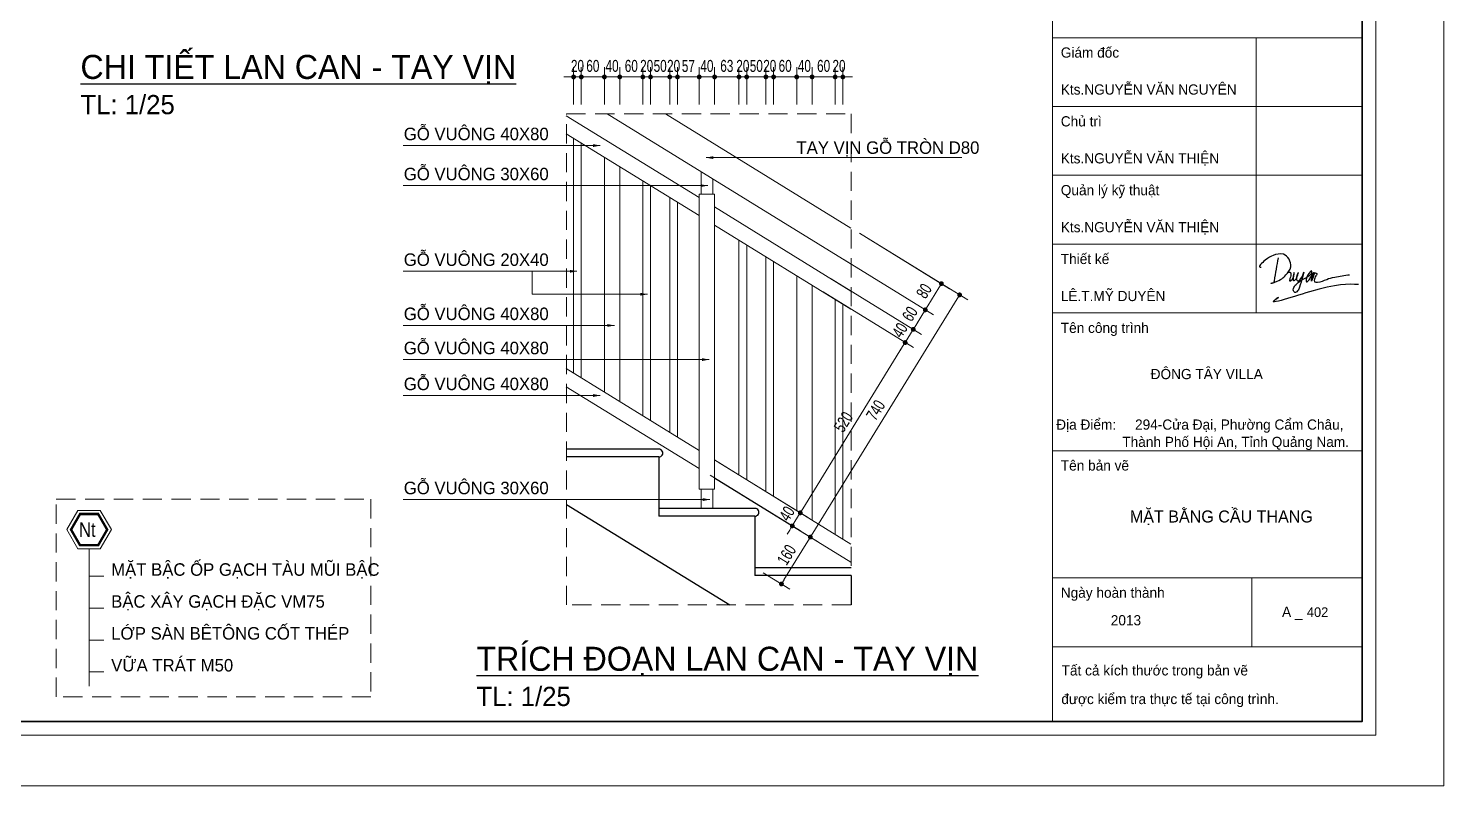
# Model space of a CAD drawing. Header units: inches. Extents: x 88947 to 296847, y 35049 to 161062.
# Drawn here: x 230088 to 237447, y 87555 to 91493 of the extents above; entities that cross this region are included whole.
import ezdxf
from ezdxf.xclip import XClip

# ---------------------------------------------------------------- set-up
doc = ezdxf.new("R2010")
doc.units = ezdxf.units.IN
doc.header["$MEASUREMENT"] = 0
doc.header["$XCLIPFRAME"] = 0
doc.header["$PDMODE"] = 1
doc.linetypes.add('DASHED', pattern=[0.75, 0.5, -0.25])
for name, color, linetype, lineweight in [('0.15', 175, 'Continuous', 20), ('A-Dims', 145, 'Continuous', 25), ('A-Text', 30, 'Continuous', 9), ('A-Wall', 2, 'Continuous', 35), ('DIM', 7, 'Continuous', 25), ('HACTH', 8, 'Continuous', 5), ('KHUNG 2', 144, 'Continuous', 18), ('KY HIEU', 4, 'Continuous', 25), ('NETMANH', 192, 'Continuous', 18), ('netthay', 254, 'Continuous', 25), ('THAY', 3, 'Continuous', 18)]:
    doc.layers.add(name, color=color, linetype=linetype, lineweight=lineweight)
doc.layers.add('text', color=2, linetype='Continuous')
doc.styles.add('DDCo-B-Helve-condense', font='VHELVCB.TTF')
doc.styles.add('FRANKO', font='VFRANKO.TTF')
doc.styles.add('VNI-HELVE-CONDENSE', font='VNARIAL.TTF', dxfattribs={"width": 0.7})
doc.dimstyles.new('Copy of TL 50-25', dxfattribs={"dimscale": 50, "dimtxt": 1.25, "dimasz": 0.5, "dimexe": 1, "dimexo": 1, "dimgap": 0.5, "dimtad": 1, "dimdec": 0, "dimlfac": 0.5, "dimzin": 3, "dimdsep": 46, "dimtxsty": 'VNI-HELVE-CONDENSE', "dimblk": 'DOT', "dimcen": 2, "dimclrt": 7, "dimazin": 2, "dimtfac": 0.75, "dimtdec": 0, "dimtix": 1, "dimtmove": 2, "dimatfit": 2, "dimfxl": 1.5, "dimtolj": 1, "dimtzin": 0, "dimarcsym": 0})
doc.dimstyles.new('TAS-50', dxfattribs={"dimscale": 25, "dimtxt": 2.5, "dimasz": 0.7, "dimexe": 1.5, "dimexo": 1.5, "dimgap": 0.8, "dimtad": 1, "dimdec": 0, "dimzin": 3, "dimdsep": 46, "dimtxsty": 'VNI-HELVE-CONDENSE', "dimblk": 'TICK', "dimcen": 2.5, "dimclrt": 71, "dimazin": 2, "dimtfac": 0.75, "dimtdec": 0, "dimtix": 1, "dimtmove": 2, "dimatfit": 2, "dimldrblk": 'TICK123', "dimfxl": 1.5, "dimtolj": 1, "dimtzin": 0, "dimarcsym": 0})

# ---------------------------------------------------------------- blocks, each defined once
blk = doc.blocks.new('A$C22DF5D2D')
for points in [[(-10, 1159), (-123, 479), (-148, 421), (-212, 409), (-104, 451), (219, 660), (363, 901), (147, 1267), (-150, 1235), (-388, 1094), (-537, 889), (-506, 892)], [(255, 700), (290, 728), (339, 743), (363, 705), (341, 552), (331, 483), (357, 485), (464, 729), (431, 561), (448, 495), (513, 535), (530, 566), (588, 726), (535, 529), (559, 486), (639, 526), (747, 742), (622, 304), (565, 189), (507, 143), (444, 188), (443, 257), (521, 382), (803, 578), (926, 655), (981, 729), (981, 766), (870, 665), (831, 456), (904, 515), (1051, 736), (976, 480), (1094, 717), (1127, 703), (1105, 634), (1056, 499), (1066, 460), (1148, 442), (1421, 530), (1656, 597), (2094, 666)], [(2356, 378), (916, 165), (-61, -39), (0, 0), (-61, -39)]]:
    blk.add_spline(points, degree=3)
blk = doc.blocks.new('khung ten')
at = {"layer": '0.15', "ltscale": 0.7}
blk.add_line((301249, -213090), (305804, -213090), dxfattribs=at)
at = {"layer": 'A-Wall', "ltscale": 0.7}
blk.add_lwpolyline([(267204, -219099), (305804, -219099), (305804, -190799), (267204, -190799)], close=True, dxfattribs=at)
at = {"layer": 'KHUNG 2', "ltscale": 0.7}
for p, q in [((301249, -219099), (301249, -190799)), ((301249, -209041), (305804, -209041)), ((304246, -213090), (304246, -209041)), ((301249, -210053), (305804, -210053)), ((301249, -211065), (305804, -211065)), ((301249, -212078), (305804, -212078)), ((301249, -213090), (305804, -213090)), ((301249, -215115), (305804, -215115)), ((301249, -216986), (305804, -216986)), ((304185, -217998), (304185, -216986)), ((301249, -217998), (305804, -217998))]:
    blk.add_line(p, q, dxfattribs=at)
blk.add_lwpolyline([(267004, -219299), (306004, -219299), (306004, -190599), (267004, -190599)], close=True, dxfattribs=at)
at = {"layer": 'NETMANH', "ltscale": 0.7}
blk.add_lwpolyline([(265004, -220042), (307004, -220042), (307004, -190342), (265004, -190342)], close=True, dxfattribs=at)
at = {"layer": 'text', "linetype": 'Continuous', "xscale": 0.5, "yscale": 0.5, "zscale": 0.5}
blk.add_blockref('A$C22DF5D2D', (304573, -212860), dxfattribs=at)
at = {"layer": 'text', "linetype": 'Continuous', "style": 'FRANKO'}
for s, p in [('Giaùm ñoác', (301373, -209334)), ('Kts.NGUYEÃN VAÊN NGUYEÂN', (301373, -209878)), ('Chuû trì', (301373, -210346)), ('Kts.NGUYEÃN VAÊN THIEÄN', (301373, -210890)), ('Quaûn lyù kyõ thuaät', (301373, -211358)), ('Kts.NGUYEÃN VAÊN THIEÄN', (301373, -211903)), ('Thieát keá', (301373, -212370)), ('LEÂ.T.MYÕ DUYEÂN', (301373, -212915)), ('Teân coâng trình', (301373, -213383)), ('ÑOÂNG TAÂY VILLA', (302695, -214063)), ('Ñòa Ñieåm:     294-Cöûa Ñaïi, Phöôøng Caåm Chaâu, ', (301306, -214806)), ('Thaønh Phoá Hoäi An, Tænh Quaûng Nam.', (302278, -215061)), ('Teân baûn veõ ', (301373, -215407)), ('Ngaøy hoaøn thaønh', (301373, -217278)), ('A _ ', (304627, -217560)), ('2013', (302108, -217684)), ('Taát caû kích thöôùc trong baûn veõ ', (301385, -218421)), ('ñöôïc kieåm tra thöïc teá taïi coâng trình.', (301381, -218842))]:
    blk.add_text(s, height=150, dxfattribs=at).set_placement(p)
blk = doc.blocks.new('A$C779A4126')
at = {"layer": 'netthay'}
for p, q in [((0, 154), (-250, 154)), ((0, 134), (-250, 134)), ((0, 134), (0, -20))]:
    blk.add_line(p, q, dxfattribs=at)
blk.add_arc((0.3, 144), 10, 268.513, 91.487, dxfattribs=at)
blk = doc.blocks.new('A$C20893CA2')
at = {"layer": 'THAY'}
for points in [[(400, 857.1), (400, 246.4)], [(330, 814), (330, 203.3)], [(380, 844.8), (380, 234.1)], [(310, 801.7), (310, 191)], [(210, 740.1), (210, 129.4)], [(250, 764.7), (250, 154)], [(150, 703.1), (150, 92.4)], [(130, 690.8), (130, 80.1)], [(60, 647.7), (60, 37)], [(80, 660), (80, 49.3)]]:
    blk.add_lwpolyline(points, dxfattribs=at)
blk = doc.blocks.new('_Dot')
at = {"layer": 'netthay', "color": 0, "lineweight": -2}
blk.add_line((-0.5, 0), (-1, 0), dxfattribs=at)
at = {"layer": 'netthay', "color": 0, "const_width": 0.5}
blk.add_lwpolyline([(-0.25, 0, 1), (0.25, 0, 1)], format="xyb", close=True, dxfattribs=at)
blk = doc.blocks.new('*D4083')
at = {"layer": 'Defpoints', "color": 0}
for p in [(2339.8, 2560.6), (2255.9, 2424.4), (2725.3, 2135.2)]:
    blk.add_point(p, dxfattribs=at)
at = {"layer": 'DIM', "color": 0, "lineweight": -2}
for p, q in [((2382.4, 2534.4), (2851.8, 2245.2)), ((2298.4, 2398.2), (2767.9, 2109)), ((2796.1, 2250.1), (2738.4, 2156.5))]:
    blk.add_line(p, q, dxfattribs=at)
at = {"layer": 'DIM', "color": 0, "lineweight": -2, "xscale": 25, "yscale": 25, "zscale": 25}
for p, rotation in [((2809.2, 2271.4), 58.36693069351189), ((2725.3, 2135.2), 238.3669306935118)]:
    blk.add_blockref('_Dot', p, dxfattribs=dict(at, rotation=rotation))
at = {"layer": 'DIM', "color": 7, "insert": (2718.8, 2233.2), "char_height": 62.5, "attachment_point": 5, "rotation": 58.36693, "style": 'VNI-HELVE-CONDENSE'}
blk.add_mtext('\\A1;80', dxfattribs=at)
blk = doc.blocks.new('*D4084')
at = {"layer": 'Defpoints', "color": 0}
for p in [(2255.9, 2424.4), (2193.2, 2322.6), (2662.6, 2033.4)]:
    blk.add_point(p, dxfattribs=at)
at = {"layer": 'DIM', "color": 0, "lineweight": -2}
for p, q in [((2298.4, 2398.2), (2767.9, 2109)), ((2235.8, 2296.4), (2705.2, 2007.2)), ((2712.2, 2113.9), (2675.7, 2054.7))]:
    blk.add_line(p, q, dxfattribs=at)
at = {"layer": 'DIM', "color": 0, "lineweight": -2, "xscale": 25, "yscale": 25, "zscale": 25}
for p, rotation in [((2725.3, 2135.2), 58.3669306933864), ((2662.6, 2033.4), 238.3669306933864)]:
    blk.add_blockref('_Dot', p, dxfattribs=dict(at, rotation=rotation))
at = {"layer": 'DIM', "color": 7, "insert": (2645.5, 2114.2), "char_height": 62.5, "attachment_point": 5, "rotation": 58.36693, "style": 'VNI-HELVE-CONDENSE'}
blk.add_mtext('\\A1;60', dxfattribs=at)
blk = doc.blocks.new('*D4085')
at = {"layer": 'Defpoints', "color": 0}
for p in [(2193.2, 2322.6), (2151.2, 2254.5), (2620.7, 1965.3)]:
    blk.add_point(p, dxfattribs=at)
at = {"layer": 'DIM', "color": 0, "lineweight": -2}
for p, q in [((2235.8, 2296.4), (2705.2, 2007.2)), ((2193.8, 2228.3), (2663.2, 1939.1)), ((2675.7, 2054.7), (2688.8, 2076)), ((2662.6, 2033.4), (2620.7, 1965.3)), ((2607.6, 1944), (2594.4, 1922.8))]:
    blk.add_line(p, q, dxfattribs=at)
at = {"layer": 'DIM', "color": 0, "lineweight": -2, "xscale": 25, "yscale": 25, "zscale": 25}
for p, rotation in [((2662.6, 2033.4), 238.3669306933864), ((2620.7, 1965.3), 58.36693069338644)]:
    blk.add_blockref('_Dot', p, dxfattribs=dict(at, rotation=rotation))
at = {"layer": 'DIM', "color": 7, "insert": (2593.2, 2029.2), "char_height": 62.5, "attachment_point": 5, "rotation": 58.36693, "style": 'VNI-HELVE-CONDENSE'}
blk.add_mtext('\\A1;40', dxfattribs=at)
blk = doc.blocks.new('*D4086')
at = {"layer": 'Defpoints', "color": 0}
for p in [(2151.2, 2254.5), (1605.8, 1369), (2075.2, 1079.9)]:
    blk.add_point(p, dxfattribs=at)
at = {"layer": 'DIM', "color": 0, "lineweight": -2}
for p, q in [((2193.8, 2228.3), (2663.2, 1939.1)), ((2607.6, 1944), (2088.3, 1101.1)), ((1648.3, 1342.8), (2117.8, 1053.6))]:
    blk.add_line(p, q, dxfattribs=at)
at = {"layer": 'DIM', "color": 0, "lineweight": -2, "xscale": 25, "yscale": 25, "zscale": 25}
for p, rotation in [((2620.7, 1965.3), 58.3669306933864), ((2075.2, 1079.9), 238.3669306933864)]:
    blk.add_blockref('_Dot', p, dxfattribs=dict(at, rotation=rotation))
at = {"layer": 'DIM', "color": 7, "insert": (2299.5, 1552.4), "char_height": 62.5, "attachment_point": 5, "rotation": 58.36693, "style": 'VNI-HELVE-CONDENSE'}
blk.add_mtext('\\A1;520', dxfattribs=at)
blk = doc.blocks.new('*D4087')
at = {"layer": 'Defpoints', "color": 0}
for p in [(1605.8, 1369), (1563.8, 1300.9), (2033.5, 1011.6)]:
    blk.add_point(p, dxfattribs=at)
at = {"layer": 'DIM', "color": 0, "lineweight": -2}
for p, q in [((1648.3, 1342.8), (2118, 1053.5)), ((1606.4, 1274.7), (2076.1, 985.4)), ((2088.6, 1101), (2101.7, 1122.3)), ((2075.4, 1079.7), (2033.5, 1011.6)), ((2020.4, 990.3), (2007.3, 969))]:
    blk.add_line(p, q, dxfattribs=at)
at = {"layer": 'DIM', "color": 0, "lineweight": -2, "xscale": 25, "yscale": 25, "zscale": 25}
for p, rotation in [((2075.4, 1079.7), 238.3669306933864), ((2033.5, 1011.6), 58.36693069338644)]:
    blk.add_blockref('_Dot', p, dxfattribs=dict(at, rotation=rotation))
at = {"layer": 'DIM', "color": 7, "insert": (2006, 1075.5), "char_height": 62.5, "attachment_point": 5, "rotation": 58.36693, "style": 'VNI-HELVE-CONDENSE'}
blk.add_mtext('\\A1;40', dxfattribs=at)
blk = doc.blocks.new('*D4088')
at = {"layer": 'Defpoints', "color": 0}
for p in [(2339.8, 2560.6), (2903.7, 2213.2), (1563.8, 1300.9)]:
    blk.add_point(p, dxfattribs=at)
at = {"layer": 'DIM', "color": 0, "lineweight": -2}
for p, q in [((2382.4, 2534.4), (2946.3, 2187)), ((2140.9, 974.8), (2890.6, 2191.9)), ((1606.4, 1274.7), (2170.3, 927.3))]:
    blk.add_line(p, q, dxfattribs=at)
at = {"layer": 'DIM', "color": 0, "lineweight": -2, "xscale": 25, "yscale": 25, "zscale": 25}
for p, rotation in [((2903.7, 2213.2), 58.36693069338644), ((2127.7, 953.5), 238.3669306933864)]:
    blk.add_blockref('_Dot', p, dxfattribs=dict(at, rotation=rotation))
at = {"layer": 'DIM', "color": 7, "insert": (2467.3, 1613.2), "char_height": 62.5, "attachment_point": 5, "rotation": 58.36693, "style": 'VNI-HELVE-CONDENSE'}
blk.add_mtext('\\A1;740', dxfattribs=at)
blk = doc.blocks.new('*D4089')
at = {"layer": 'Defpoints', "color": 0}
for p in [(2001.3, 1031.4), (1839.8, 794.5), (1977.5, 709.7)]:
    blk.add_point(p, dxfattribs=at)
at = {"layer": 'DIM', "color": 0, "lineweight": -2}
for p, q in [((2043.9, 1005.2), (2170.3, 927.3)), ((2114.6, 932.2), (1990.6, 730.9)), ((1882.4, 768.3), (2020.1, 683.4))]:
    blk.add_line(p, q, dxfattribs=at)
at = {"layer": 'DIM', "color": 0, "lineweight": -2, "xscale": 25, "yscale": 25, "zscale": 25}
for p, rotation in [((2127.7, 953.5), 58.3669306933864), ((1977.5, 709.7), 238.3669306933864)]:
    blk.add_blockref('_Dot', p, dxfattribs=dict(at, rotation=rotation))
at = {"layer": 'DIM', "color": 7, "insert": (2004.2, 861.4), "char_height": 62.5, "attachment_point": 5, "rotation": 58.36693, "style": 'VNI-HELVE-CONDENSE'}
blk.add_mtext('\\A1;160', dxfattribs=at)
blk = doc.blocks.new('*D4090')
at = {"layer": 'Defpoints', "color": 0}
for p in [(936.6, 3346.4), (896.6, 3153.7), (936.6, 3153.7)]:
    blk.add_point(p, dxfattribs=at)
at = {"layer": 'DIM', "color": 0, "lineweight": -2}
for p, q in [((896.6, 3203.7), (896.6, 3396.4)), ((936.6, 3203.7), (936.6, 3396.4)), ((871.6, 3346.4), (846.6, 3346.4)), ((896.6, 3346.4), (936.6, 3346.4)), ((961.6, 3346.4), (986.6, 3346.4))]:
    blk.add_line(p, q, dxfattribs=at)
at = {"layer": 'DIM', "color": 0, "lineweight": -2, "xscale": 25, "yscale": 25, "zscale": 25}
blk.add_blockref('_Dot', (896.6, 3346.4), dxfattribs=at)
at = {"layer": 'DIM', "color": 0, "lineweight": -2, "xscale": 25, "yscale": 25, "zscale": 25, "rotation": 180}
blk.add_blockref('_Dot', (936.6, 3346.4), dxfattribs=at)
at = {"layer": 'DIM', "color": 7, "insert": (916.6, 3403.3), "char_height": 62.5, "attachment_point": 5, "style": 'VNI-HELVE-CONDENSE'}
blk.add_mtext('\\A1;20', dxfattribs=at)
blk = doc.blocks.new('*D4091')
at = {"layer": 'Defpoints', "color": 0}
for p in [(1056.6, 3346.4), (936.6, 3153.7), (1056.6, 3153.7)]:
    blk.add_point(p, dxfattribs=at)
at = {"layer": 'DIM', "color": 0, "lineweight": -2}
for p, q in [((936.6, 3203.7), (936.6, 3396.4)), ((1056.6, 3203.7), (1056.6, 3396.4)), ((961.6, 3346.4), (1031.6, 3346.4))]:
    blk.add_line(p, q, dxfattribs=at)
at = {"layer": 'DIM', "color": 0, "lineweight": -2, "xscale": 25, "yscale": 25, "zscale": 25, "rotation": 180}
blk.add_blockref('_Dot', (936.6, 3346.4), dxfattribs=at)
at = {"layer": 'DIM', "color": 0, "lineweight": -2, "xscale": 25, "yscale": 25, "zscale": 25}
blk.add_blockref('_Dot', (1056.6, 3346.4), dxfattribs=at)
at = {"layer": 'DIM', "color": 7, "insert": (996.6, 3403.3), "char_height": 62.5, "attachment_point": 5, "style": 'VNI-HELVE-CONDENSE'}
blk.add_mtext('\\A1;60', dxfattribs=at)
blk = doc.blocks.new('*D4092')
at = {"layer": 'Defpoints', "color": 0}
for p in [(1136.6, 3346.4), (1056.6, 3153.7), (1136.6, 3153.7)]:
    blk.add_point(p, dxfattribs=at)
at = {"layer": 'DIM', "color": 0, "lineweight": -2}
for p, q in [((1056.6, 3203.7), (1056.6, 3396.4)), ((1136.6, 3203.7), (1136.6, 3396.4)), ((1031.6, 3346.4), (1006.6, 3346.4)), ((1056.6, 3346.4), (1136.6, 3346.4)), ((1161.6, 3346.4), (1186.6, 3346.4))]:
    blk.add_line(p, q, dxfattribs=at)
at = {"layer": 'DIM', "color": 0, "lineweight": -2, "xscale": 25, "yscale": 25, "zscale": 25}
blk.add_blockref('_Dot', (1056.6, 3346.4), dxfattribs=at)
at = {"layer": 'DIM', "color": 0, "lineweight": -2, "xscale": 25, "yscale": 25, "zscale": 25, "rotation": 180}
blk.add_blockref('_Dot', (1136.6, 3346.4), dxfattribs=at)
at = {"layer": 'DIM', "color": 7, "insert": (1096.6, 3403.3), "char_height": 62.5, "attachment_point": 5, "style": 'VNI-HELVE-CONDENSE'}
blk.add_mtext('\\A1;40', dxfattribs=at)
blk = doc.blocks.new('*D4093')
at = {"layer": 'Defpoints', "color": 0}
for p in [(1256.6, 3346.4), (1136.6, 3153.7), (1256.6, 3153.7)]:
    blk.add_point(p, dxfattribs=at)
at = {"layer": 'DIM', "color": 0, "lineweight": -2}
for p, q in [((1136.6, 3203.7), (1136.6, 3396.4)), ((1256.6, 3203.7), (1256.6, 3396.4)), ((1161.6, 3346.4), (1231.6, 3346.4))]:
    blk.add_line(p, q, dxfattribs=at)
at = {"layer": 'DIM', "color": 0, "lineweight": -2, "xscale": 25, "yscale": 25, "zscale": 25, "rotation": 180}
blk.add_blockref('_Dot', (1136.6, 3346.4), dxfattribs=at)
at = {"layer": 'DIM', "color": 0, "lineweight": -2, "xscale": 25, "yscale": 25, "zscale": 25}
blk.add_blockref('_Dot', (1256.6, 3346.4), dxfattribs=at)
at = {"layer": 'DIM', "color": 7, "insert": (1196.6, 3403.3), "char_height": 62.5, "attachment_point": 5, "style": 'VNI-HELVE-CONDENSE'}
blk.add_mtext('\\A1;60', dxfattribs=at)
blk = doc.blocks.new('*D4094')
at = {"layer": 'Defpoints', "color": 0}
for p in [(1296.6, 3346.4), (1256.6, 3153.7), (1296.6, 3153.7)]:
    blk.add_point(p, dxfattribs=at)
at = {"layer": 'DIM', "color": 0, "lineweight": -2}
for p, q in [((1256.6, 3203.7), (1256.6, 3396.4)), ((1296.6, 3203.7), (1296.6, 3396.4)), ((1231.6, 3346.4), (1206.6, 3346.4)), ((1256.6, 3346.4), (1296.6, 3346.4)), ((1321.6, 3346.4), (1346.6, 3346.4))]:
    blk.add_line(p, q, dxfattribs=at)
at = {"layer": 'DIM', "color": 0, "lineweight": -2, "xscale": 25, "yscale": 25, "zscale": 25}
blk.add_blockref('_Dot', (1256.6, 3346.4), dxfattribs=at)
at = {"layer": 'DIM', "color": 0, "lineweight": -2, "xscale": 25, "yscale": 25, "zscale": 25, "rotation": 180}
blk.add_blockref('_Dot', (1296.6, 3346.4), dxfattribs=at)
at = {"layer": 'DIM', "color": 7, "insert": (1276.6, 3403.3), "char_height": 62.5, "attachment_point": 5, "style": 'VNI-HELVE-CONDENSE'}
blk.add_mtext('\\A1;20', dxfattribs=at)
blk = doc.blocks.new('*D4095')
at = {"layer": 'Defpoints', "color": 0}
for p in [(1396.6, 3346.4), (1296.6, 3153.7), (1396.6, 3153.7)]:
    blk.add_point(p, dxfattribs=at)
at = {"layer": 'DIM', "color": 0, "lineweight": -2}
for p, q in [((1296.6, 3203.7), (1296.6, 3396.4)), ((1396.6, 3203.7), (1396.6, 3396.4)), ((1271.6, 3346.4), (1246.6, 3346.4)), ((1296.6, 3346.4), (1396.6, 3346.4)), ((1421.6, 3346.4), (1446.6, 3346.4))]:
    blk.add_line(p, q, dxfattribs=at)
at = {"layer": 'DIM', "color": 0, "lineweight": -2, "xscale": 25, "yscale": 25, "zscale": 25}
blk.add_blockref('_Dot', (1296.6, 3346.4), dxfattribs=at)
at = {"layer": 'DIM', "color": 0, "lineweight": -2, "xscale": 25, "yscale": 25, "zscale": 25, "rotation": 180}
blk.add_blockref('_Dot', (1396.6, 3346.4), dxfattribs=at)
at = {"layer": 'DIM', "color": 7, "insert": (1346.6, 3403.3), "char_height": 62.5, "attachment_point": 5, "style": 'VNI-HELVE-CONDENSE'}
blk.add_mtext('\\A1;50', dxfattribs=at)
blk = doc.blocks.new('*D4096')
at = {"layer": 'Defpoints', "color": 0}
for p in [(1436.6, 3346.4), (1396.6, 3153.7), (1436.6, 3153.7)]:
    blk.add_point(p, dxfattribs=at)
at = {"layer": 'DIM', "color": 0, "lineweight": -2}
for p, q in [((1396.6, 3203.7), (1396.6, 3396.4)), ((1436.6, 3203.7), (1436.6, 3396.4)), ((1371.6, 3346.4), (1346.6, 3346.4)), ((1396.6, 3346.4), (1436.6, 3346.4)), ((1461.6, 3346.4), (1486.6, 3346.4))]:
    blk.add_line(p, q, dxfattribs=at)
at = {"layer": 'DIM', "color": 0, "lineweight": -2, "xscale": 25, "yscale": 25, "zscale": 25}
blk.add_blockref('_Dot', (1396.6, 3346.4), dxfattribs=at)
at = {"layer": 'DIM', "color": 0, "lineweight": -2, "xscale": 25, "yscale": 25, "zscale": 25, "rotation": 180}
blk.add_blockref('_Dot', (1436.6, 3346.4), dxfattribs=at)
at = {"layer": 'DIM', "color": 7, "insert": (1416.6, 3403.3), "char_height": 62.5, "attachment_point": 5, "style": 'VNI-HELVE-CONDENSE'}
blk.add_mtext('\\A1;20', dxfattribs=at)
blk = doc.blocks.new('*D4097')
at = {"layer": 'Defpoints', "color": 0}
for p in [(1549.8, 3346.4), (1436.6, 3153.7), (1549.8, 3153.7)]:
    blk.add_point(p, dxfattribs=at)
at = {"layer": 'DIM', "color": 0, "lineweight": -2}
for p, q in [((1436.6, 3203.7), (1436.6, 3396.4)), ((1549.8, 3203.7), (1549.8, 3396.4)), ((1461.6, 3346.4), (1524.8, 3346.4))]:
    blk.add_line(p, q, dxfattribs=at)
at = {"layer": 'DIM', "color": 0, "lineweight": -2, "xscale": 25, "yscale": 25, "zscale": 25, "rotation": 180}
blk.add_blockref('_Dot', (1436.6, 3346.4), dxfattribs=at)
at = {"layer": 'DIM', "color": 0, "lineweight": -2, "xscale": 25, "yscale": 25, "zscale": 25}
blk.add_blockref('_Dot', (1549.8, 3346.4), dxfattribs=at)
at = {"layer": 'DIM', "color": 7, "insert": (1493.2, 3403.2), "char_height": 62.5, "attachment_point": 5, "style": 'VNI-HELVE-CONDENSE'}
blk.add_mtext('\\A1;57', dxfattribs=at)
blk = doc.blocks.new('*D4098')
at = {"layer": 'Defpoints', "color": 0}
for p in [(1629.8, 3346.4), (1549.8, 3153.7), (1629.8, 3153.7)]:
    blk.add_point(p, dxfattribs=at)
at = {"layer": 'DIM', "color": 0, "lineweight": -2}
for p, q in [((1549.8, 3203.7), (1549.8, 3396.4)), ((1629.8, 3203.7), (1629.8, 3396.4)), ((1524.8, 3346.4), (1499.8, 3346.4)), ((1549.8, 3346.4), (1629.8, 3346.4)), ((1654.8, 3346.4), (1679.8, 3346.4))]:
    blk.add_line(p, q, dxfattribs=at)
at = {"layer": 'DIM', "color": 0, "lineweight": -2, "xscale": 25, "yscale": 25, "zscale": 25}
blk.add_blockref('_Dot', (1549.8, 3346.4), dxfattribs=at)
at = {"layer": 'DIM', "color": 0, "lineweight": -2, "xscale": 25, "yscale": 25, "zscale": 25, "rotation": 180}
blk.add_blockref('_Dot', (1629.8, 3346.4), dxfattribs=at)
at = {"layer": 'DIM', "color": 7, "insert": (1589.8, 3403.3), "char_height": 62.5, "attachment_point": 5, "style": 'VNI-HELVE-CONDENSE'}
blk.add_mtext('\\A1;40', dxfattribs=at)
blk = doc.blocks.new('*D4099')
at = {"layer": 'Defpoints', "color": 0}
for p in [(1756.6, 3346.4), (1629.8, 3153.7), (1756.6, 3153.7)]:
    blk.add_point(p, dxfattribs=at)
at = {"layer": 'DIM', "color": 0, "lineweight": -2}
for p, q in [((1629.8, 3203.7), (1629.8, 3396.4)), ((1756.6, 3203.7), (1756.6, 3396.4)), ((1654.8, 3346.4), (1731.6, 3346.4))]:
    blk.add_line(p, q, dxfattribs=at)
at = {"layer": 'DIM', "color": 0, "lineweight": -2, "xscale": 25, "yscale": 25, "zscale": 25, "rotation": 180}
blk.add_blockref('_Dot', (1629.8, 3346.4), dxfattribs=at)
at = {"layer": 'DIM', "color": 0, "lineweight": -2, "xscale": 25, "yscale": 25, "zscale": 25}
blk.add_blockref('_Dot', (1756.6, 3346.4), dxfattribs=at)
at = {"layer": 'DIM', "color": 7, "insert": (1693.2, 3403.3), "char_height": 62.5, "attachment_point": 5, "style": 'VNI-HELVE-CONDENSE'}
blk.add_mtext('\\A1;63', dxfattribs=at)
blk = doc.blocks.new('*D4100')
at = {"layer": 'Defpoints', "color": 0}
for p in [(1796.6, 3346.4), (1756.6, 3153.7), (1796.6, 3153.7)]:
    blk.add_point(p, dxfattribs=at)
at = {"layer": 'DIM', "color": 0, "lineweight": -2}
for p, q in [((1756.6, 3203.7), (1756.6, 3396.4)), ((1796.6, 3203.7), (1796.6, 3396.4)), ((1731.6, 3346.4), (1706.6, 3346.4)), ((1756.6, 3346.4), (1796.6, 3346.4)), ((1821.6, 3346.4), (1846.6, 3346.4))]:
    blk.add_line(p, q, dxfattribs=at)
at = {"layer": 'DIM', "color": 0, "lineweight": -2, "xscale": 25, "yscale": 25, "zscale": 25}
blk.add_blockref('_Dot', (1756.6, 3346.4), dxfattribs=at)
at = {"layer": 'DIM', "color": 0, "lineweight": -2, "xscale": 25, "yscale": 25, "zscale": 25, "rotation": 180}
blk.add_blockref('_Dot', (1796.6, 3346.4), dxfattribs=at)
at = {"layer": 'DIM', "color": 7, "insert": (1776.6, 3403.3), "char_height": 62.5, "attachment_point": 5, "style": 'VNI-HELVE-CONDENSE'}
blk.add_mtext('\\A1;20', dxfattribs=at)
blk = doc.blocks.new('*D4101')
at = {"layer": 'Defpoints', "color": 0}
for p in [(1896.6, 3346.4), (1796.6, 3153.7), (1896.6, 3153.7)]:
    blk.add_point(p, dxfattribs=at)
at = {"layer": 'DIM', "color": 0, "lineweight": -2}
for p, q in [((1796.6, 3203.7), (1796.6, 3396.4)), ((1896.6, 3203.7), (1896.6, 3396.4)), ((1771.6, 3346.4), (1746.6, 3346.4)), ((1796.6, 3346.4), (1896.6, 3346.4)), ((1921.6, 3346.4), (1946.6, 3346.4))]:
    blk.add_line(p, q, dxfattribs=at)
at = {"layer": 'DIM', "color": 0, "lineweight": -2, "xscale": 25, "yscale": 25, "zscale": 25}
blk.add_blockref('_Dot', (1796.6, 3346.4), dxfattribs=at)
at = {"layer": 'DIM', "color": 0, "lineweight": -2, "xscale": 25, "yscale": 25, "zscale": 25, "rotation": 180}
blk.add_blockref('_Dot', (1896.6, 3346.4), dxfattribs=at)
at = {"layer": 'DIM', "color": 7, "insert": (1846.6, 3403.3), "char_height": 62.5, "attachment_point": 5, "style": 'VNI-HELVE-CONDENSE'}
blk.add_mtext('\\A1;50', dxfattribs=at)
blk = doc.blocks.new('*D4102')
at = {"layer": 'Defpoints', "color": 0}
for p in [(1936.6, 3346.4), (1896.6, 3153.7), (1936.6, 3153.7)]:
    blk.add_point(p, dxfattribs=at)
at = {"layer": 'DIM', "color": 0, "lineweight": -2}
for p, q in [((1896.6, 3203.7), (1896.6, 3396.4)), ((1936.6, 3203.7), (1936.6, 3396.4)), ((1871.6, 3346.4), (1846.6, 3346.4)), ((1896.6, 3346.4), (1936.6, 3346.4)), ((1961.6, 3346.4), (1986.6, 3346.4))]:
    blk.add_line(p, q, dxfattribs=at)
at = {"layer": 'DIM', "color": 0, "lineweight": -2, "xscale": 25, "yscale": 25, "zscale": 25}
blk.add_blockref('_Dot', (1896.6, 3346.4), dxfattribs=at)
at = {"layer": 'DIM', "color": 0, "lineweight": -2, "xscale": 25, "yscale": 25, "zscale": 25, "rotation": 180}
blk.add_blockref('_Dot', (1936.6, 3346.4), dxfattribs=at)
at = {"layer": 'DIM', "color": 7, "insert": (1916.6, 3403.3), "char_height": 62.5, "attachment_point": 5, "style": 'VNI-HELVE-CONDENSE'}
blk.add_mtext('\\A1;20', dxfattribs=at)
blk = doc.blocks.new('*D4103')
at = {"layer": 'Defpoints', "color": 0}
for p in [(2056.6, 3346.4), (1936.6, 3153.7), (2056.6, 3153.7)]:
    blk.add_point(p, dxfattribs=at)
at = {"layer": 'DIM', "color": 0, "lineweight": -2}
for p, q in [((1936.6, 3203.7), (1936.6, 3396.4)), ((2056.6, 3203.7), (2056.6, 3396.4)), ((1961.6, 3346.4), (2031.6, 3346.4))]:
    blk.add_line(p, q, dxfattribs=at)
at = {"layer": 'DIM', "color": 0, "lineweight": -2, "xscale": 25, "yscale": 25, "zscale": 25, "rotation": 180}
blk.add_blockref('_Dot', (1936.6, 3346.4), dxfattribs=at)
at = {"layer": 'DIM', "color": 0, "lineweight": -2, "xscale": 25, "yscale": 25, "zscale": 25}
blk.add_blockref('_Dot', (2056.6, 3346.4), dxfattribs=at)
at = {"layer": 'DIM', "color": 7, "insert": (1996.6, 3403.3), "char_height": 62.5, "attachment_point": 5, "style": 'VNI-HELVE-CONDENSE'}
blk.add_mtext('\\A1;60', dxfattribs=at)
blk = doc.blocks.new('*D4104')
at = {"layer": 'Defpoints', "color": 0}
for p in [(2136.6, 3346.4), (2056.6, 3153.7), (2136.6, 3153.7)]:
    blk.add_point(p, dxfattribs=at)
at = {"layer": 'DIM', "color": 0, "lineweight": -2}
for p, q in [((2056.6, 3203.7), (2056.6, 3396.4)), ((2136.6, 3203.7), (2136.6, 3396.4)), ((2031.6, 3346.4), (2006.6, 3346.4)), ((2056.6, 3346.4), (2136.6, 3346.4)), ((2161.6, 3346.4), (2186.6, 3346.4))]:
    blk.add_line(p, q, dxfattribs=at)
at = {"layer": 'DIM', "color": 0, "lineweight": -2, "xscale": 25, "yscale": 25, "zscale": 25}
blk.add_blockref('_Dot', (2056.6, 3346.4), dxfattribs=at)
at = {"layer": 'DIM', "color": 0, "lineweight": -2, "xscale": 25, "yscale": 25, "zscale": 25, "rotation": 180}
blk.add_blockref('_Dot', (2136.6, 3346.4), dxfattribs=at)
at = {"layer": 'DIM', "color": 7, "insert": (2096.6, 3403.3), "char_height": 62.5, "attachment_point": 5, "style": 'VNI-HELVE-CONDENSE'}
blk.add_mtext('\\A1;40', dxfattribs=at)
blk = doc.blocks.new('*D4105')
at = {"layer": 'Defpoints', "color": 0}
for p in [(2256.6, 3346.4), (2136.6, 3153.7), (2256.6, 3153.7)]:
    blk.add_point(p, dxfattribs=at)
at = {"layer": 'DIM', "color": 0, "lineweight": -2}
for p, q in [((2136.6, 3203.7), (2136.6, 3396.4)), ((2256.6, 3203.7), (2256.6, 3396.4)), ((2161.6, 3346.4), (2231.6, 3346.4))]:
    blk.add_line(p, q, dxfattribs=at)
at = {"layer": 'DIM', "color": 0, "lineweight": -2, "xscale": 25, "yscale": 25, "zscale": 25, "rotation": 180}
blk.add_blockref('_Dot', (2136.6, 3346.4), dxfattribs=at)
at = {"layer": 'DIM', "color": 0, "lineweight": -2, "xscale": 25, "yscale": 25, "zscale": 25}
blk.add_blockref('_Dot', (2256.6, 3346.4), dxfattribs=at)
at = {"layer": 'DIM', "color": 7, "insert": (2196.6, 3403.3), "char_height": 62.5, "attachment_point": 5, "style": 'VNI-HELVE-CONDENSE'}
blk.add_mtext('\\A1;60', dxfattribs=at)
blk = doc.blocks.new('*D4106')
at = {"layer": 'Defpoints', "color": 0}
for p in [(2296.6, 3346.4), (2256.6, 3153.7), (2296.6, 3153.7)]:
    blk.add_point(p, dxfattribs=at)
at = {"layer": 'DIM', "color": 0, "lineweight": -2}
for p, q in [((2256.6, 3203.7), (2256.6, 3396.4)), ((2296.6, 3203.7), (2296.6, 3396.4)), ((2231.6, 3346.4), (2206.6, 3346.4)), ((2256.6, 3346.4), (2296.6, 3346.4)), ((2321.6, 3346.4), (2346.6, 3346.4))]:
    blk.add_line(p, q, dxfattribs=at)
at = {"layer": 'DIM', "color": 0, "lineweight": -2, "xscale": 25, "yscale": 25, "zscale": 25}
blk.add_blockref('_Dot', (2256.6, 3346.4), dxfattribs=at)
at = {"layer": 'DIM', "color": 0, "lineweight": -2, "xscale": 25, "yscale": 25, "zscale": 25, "rotation": 180}
blk.add_blockref('_Dot', (2296.6, 3346.4), dxfattribs=at)
at = {"layer": 'DIM', "color": 7, "insert": (2276.6, 3403.3), "char_height": 62.5, "attachment_point": 5, "style": 'VNI-HELVE-CONDENSE'}
blk.add_mtext('\\A1;20', dxfattribs=at)
blk = doc.blocks.new('TICK')
at = {"layer": 'A-Dims', "color": 1}
for p, q in [((-2, 0), (2, 0)), ((0, 1.5), (0, -1.5))]:
    blk.add_line(p, q, dxfattribs=at)
at = {"layer": 'A-Dims', "color": 1, "const_width": 0.788}
blk.add_lwpolyline([(-0.33, -0.35), (0.38, 0.38)], dxfattribs=at)
at = {"layer": 'A-Dims', "color": 1, "const_width": 0.394}
for points in [[(0.24, 0.52, -0.414214), (0.52, 0.52, -1)], [(0.52, 0.52, -0.414214), (0.52, 0.24, -1)], [(-0.47, -0.21, 0.414214), (-0.47, -0.49, 1)], [(-0.47, -0.49, 0.414214), (-0.19, -0.49, 1)]]:
    blk.add_lwpolyline(points, format="xyb", dxfattribs=at)
blk = doc.blocks.new('TICK123')
at = {"layer": 'A-Dims', "color": 1}
blk.add_lwpolyline([(0.05, 0, 0, 0.84, 0), (-2.11, 0, 8.4, 8.4, 0)], format="xyseb", dxfattribs=at)
blk = doc.blocks.new('A$C66586783')
at = {"layer": 'KHUNG 2', "linetype": 'DASHED', "ltscale": 200}
blk.add_lwpolyline([(859.2, 3153.7), (2339.8, 3153.7), (2339.8, 600.5), (859.2, 600.5)], close=True, dxfattribs=at)
at = {"layer": 'netthay'}
blk.add_lwpolyline([(859.2, 1123.6), (1708.4, 600.5)], dxfattribs=at)
at = {"layer": 'THAY'}
for points in [[(858.3, 3144.9), (1548.9, 2719.5)], [(1071.9, 3153.7), (2339.8, 2372.7)], [(1373.7, 3153.7), (2338.9, 2559.2)], [(858.3, 3050.9), (1548.9, 2625.5)], [(1559.8, 2737.4), (1559.8, 2853.2)], [(1619.8, 2737.4), (1619.8, 2816.2)], [(1549.8, 1202.5), (1549.8, 2737.4)], [(1629.8, 2737.4), (1549.8, 2737.4)], [(1629.8, 1202.5), (1629.8, 2737.4)], [(1628.9, 2670.2), (2338.9, 2232.9)], [(1628.9, 2576.3), (2338.9, 2138.9)], [(858.3, 1829.5), (1548.9, 1404.1)], [(858.3, 1735.5), (1548.9, 1310.1)], [(1628.9, 1354.8), (2338.9, 917.4)], [(1628.9, 1260.8), (2338.9, 823.5)], [(1549.8, 1202.5), (1629.8, 1202.5)], [(1559.8, 1102.5), (1559.8, 1202.5)], [(1619.8, 1102.5), (1619.8, 1202.5)]]:
    blk.add_lwpolyline(points, dxfattribs=at)
at = {"layer": 'KY HIEU'}
ref = blk.add_blockref('A$C779A4126', (1339.8, 1102.5), dxfattribs=dict(at, xscale=2, yscale=2, zscale=2))
XClip(ref).set_block_clipping_path([(-240.2905631629, -71.2955907263), (202.3632873448, 213.6086233478)])
at = {"layer": 'KY HIEU', "xscale": 2, "yscale": 2, "zscale": 2}
blk.add_blockref('A$C779A4126', (1839.8, 794.5), dxfattribs=at)
at = {"layer": 'KY HIEU'}
ref = blk.add_blockref('A$C779A4126', (2339.8, 486.5), dxfattribs=dict(at, xscale=2, yscale=2, zscale=2))
XClip(ref).set_block_clipping_path([(-687.7068971977, 57.0000000084), (0, 406.8321738593)])
at = {"layer": 'NETMANH'}
ref = blk.add_blockref('A$C20893CA2', (1556.6, 1399.3), dxfattribs=dict(at, xscale=-2, yscale=2, zscale=2))
XClip(ref).set_block_clipping_path([(-391.1249999997, -318.1605172321), (349.1655631632, 988.6513518823)])
ref = blk.add_blockref('A$C20893CA2', (2556.6, 783.3), dxfattribs=dict(at, xscale=-2, yscale=2, zscale=2))
XClip(ref).set_block_clipping_path([(108.8750000003, -10.1605171985), (849.1655631632, 1298.9312114945)])
at = {"layer": 'text', "style": 'FRANKO'}
for s, p in [('GOÃ VUOÂNG 40X80', (13.5, 3017.4)), ('TAY VÒN GOÃ TROØN D80', (2055.3, 2946.4)), ('GOÃ VUOÂNG 30X60', (13.5, 2809.1)), ('GOÃ VUOÂNG 20X40', (13.5, 2363.7)), ('GOÃ VUOÂNG 40X80', (13.5, 2082)), ('GOÃ VUOÂNG 40X80', (13.5, 1904.5)), ('GOÃ VUOÂNG 40X80', (13.5, 1717.7)), ('GOÃ VUOÂNG 30X60', (13.5, 1176.5))]:
    blk.add_text(s, height=65, dxfattribs=at).set_placement(p)
at = {"layer": 'text', "insert": (391.4, 383.3), "char_height": 125, "width": 5864.249, "attachment_point": 1, "style": 'FRANKO'}
blk.add_mtext('{\\LTRÍCH ÑOAÏN LAN CAN - TAY VÒN\\P\\H0.8x;\\lTL: 1/25}', dxfattribs=at)
at = {"layer": 'DIM'}
for base, p1, p2, picture, middle in [((936.6, 3346.4), (896.6, 3153.7), (936.6, 3153.7), '*D4090', (916.6, 3403.3)), ((1056.6, 3346.4), (936.6, 3153.7), (1056.6, 3153.7), '*D4091', (996.6, 3403.3)), ((1136.6, 3346.4), (1056.6, 3153.7), (1136.6, 3153.7), '*D4092', (1096.6, 3403.3)), ((1256.6, 3346.4), (1136.6, 3153.7), (1256.6, 3153.7), '*D4093', (1196.6, 3403.3)), ((1296.6, 3346.4), (1256.6, 3153.7), (1296.6, 3153.7), '*D4094', (1276.6, 3403.3)), ((1396.6, 3346.4), (1296.6, 3153.7), (1396.6, 3153.7), '*D4095', (1346.6, 3403.3)), ((1436.6, 3346.4), (1396.6, 3153.7), (1436.6, 3153.7), '*D4096', (1416.6, 3403.3)), ((1549.8, 3346.4), (1436.6, 3153.7), (1549.8, 3153.7), '*D4097', (1493.2, 3403.2)), ((1629.8, 3346.4), (1549.8, 3153.7), (1629.8, 3153.7), '*D4098', (1589.8, 3403.3)), ((1756.6, 3346.4), (1629.8, 3153.7), (1756.6, 3153.7), '*D4099', (1693.2, 3403.3)), ((1796.6, 3346.4), (1756.6, 3153.7), (1796.6, 3153.7), '*D4100', (1776.6, 3403.3)), ((1896.6, 3346.4), (1796.6, 3153.7), (1896.6, 3153.7), '*D4101', (1846.6, 3403.3)), ((1936.6, 3346.4), (1896.6, 3153.7), (1936.6, 3153.7), '*D4102', (1916.6, 3403.3)), ((2056.6, 3346.4), (1936.6, 3153.7), (2056.6, 3153.7), '*D4103', (1996.6, 3403.3)), ((2136.6, 3346.4), (2056.6, 3153.7), (2136.6, 3153.7), '*D4104', (2096.6, 3403.3)), ((2256.6, 3346.4), (2136.6, 3153.7), (2256.6, 3153.7), '*D4105', (2196.6, 3403.3)), ((2296.6, 3346.4), (2256.6, 3153.7), (2296.6, 3153.7), '*D4106', (2276.6, 3403.3))]:
    dim = blk.add_linear_dim(base=base, p1=p1, p2=p2, dimstyle='Copy of TL 50-25', dxfattribs=at)
    dim.commit()
    dim.dimension.update_dxf_attribs({"geometry": picture, "text_midpoint": middle})
for base, p1, p2, picture, middle in [((2903.7, 2213.2), (1563.8, 1300.9), (2339.8, 2560.6), '*D4088', (2467.3, 1613.2)), ((2662.6, 2033.4), (2255.9, 2424.4), (2193.2, 2322.6), '*D4084', (2645.5, 2114.2)), ((2620.7, 1965.3), (2193.2, 2322.6), (2151.2, 2254.5), '*D4085', (2593.2, 2029.2)), ((2075.2, 1079.9), (2151.2, 2254.5), (1605.8, 1369), '*D4086', (2299.5, 1552.4)), ((2033.5, 1011.6), (1605.8, 1369), (1563.8, 1300.9), '*D4087', (2006, 1075.5))]:
    dim = blk.add_linear_dim(base=base, p1=p1, p2=p2, angle=58.36693, dimstyle='Copy of TL 50-25', dxfattribs=at)
    dim.commit()
    dim.dimension.update_dxf_attribs({"geometry": picture, "text_midpoint": middle})
dim = blk.add_aligned_dim(p1=(2339.8, 2560.6), p2=(2255.9, 2424.4), distance=551.4, dimstyle='Copy of TL 50-25', dxfattribs=at)
dim.commit()
dim.dimension.update_dxf_attribs({"geometry": '*D4083', "text_midpoint": (2718.8, 2233.2)})
dim = blk.add_linear_dim(base=(1977.5, 709.7), p1=(2001.3, 1031.4), p2=(1839.8, 794.5), angle=58.36693, text='160', dimstyle='Copy of TL 50-25', dxfattribs=at)
dim.commit()
dim.dimension.update_dxf_attribs({"geometry": '*D4089', "text_midpoint": (2004.2, 861.4)})
at = {"layer": 'HACTH'}
for points in [[(1034.9, 2989.5), (9.6, 2989.5)], [(1585.8, 2926.8), (2914.8, 2926.8)], [(1594.1, 2781.2), (9.6, 2781.2)], [(914.2, 2335.8), (9.6, 2335.8)], [(1281, 2216.2), (681.9, 2216.2), (681.9, 2335.8)], [(1108.8, 2054.1), (9.6, 2054.1)], [(1601.4, 1876.6), (9.6, 1876.6)], [(1034.9, 1689.8), (9.6, 1689.8)], [(1605.3, 1148.6), (9.6, 1148.6)]]:
    blk.add_leader(points, dimstyle='TAS-50', override={"dimtad": 0}, dxfattribs=at)

msp = doc.modelspace()

# ---------------------------------------------------------------- linework, layer by layer
at = {"layer": 'HACTH', "color": 252}
msp.add_lwpolyline([(230288, 88886.1), (230345.9, 88986.3), (230461.6, 88986.3), (230519.4, 88886.1), (230461.6, 88785.9), (230345.9, 88785.9)], close=True, dxfattribs=at)
for points in [[(230403.7, 88785.9), (230403.7, 88072.9)], [(230479.5, 88643.6), (230403.7, 88643.6)], [(230479.5, 88477.7), (230403.7, 88477.7)], [(230479.5, 88311.8), (230403.7, 88311.8)], [(230479.5, 88145.8), (230403.7, 88145.8)]]:
    msp.add_lwpolyline(points, dxfattribs=at)
at = {"layer": 'KHUNG 2', "linetype": 'DASHED', "ltscale": 200}
msp.add_lwpolyline([(230232.5, 89044.2), (231869, 89044.2), (231869, 88016.5), (230232.5, 88016.5)], close=True, dxfattribs=at)
at = {"layer": 'KY HIEU', "const_width": 12.5}
msp.add_lwpolyline([(230309.7, 88886.1), (230356.7, 88967.5), (230450.7, 88967.5), (230497.7, 88886.1), (230450.7, 88804.7), (230356.7, 88804.7)], close=True, dxfattribs=at)

# ---------------------------------------------------------------- block references
at = {"layer": 'A-Text', "xscale": 0.3535714285681024, "yscale": 0.3535714286845177, "zscale": 0.3535714286832132}
msp.add_blockref('khung ten', (128899.4, 165355.2), dxfattribs=at)
at = {"layer": 'NETMANH'}
msp.add_blockref('A$C66586783', (232026.4, 87893.8), dxfattribs=at)

# ---------------------------------------------------------------- texts
at = {"layer": 'KY HIEU', "style": 'DDCo-B-Helve-condense'}
msp.add_text('Nt', height=75, dxfattribs=at).set_placement((230351.4, 88848.5))
at = {"layer": 'text', "style": 'FRANKO'}
for s, height, p in [('MAËT BAÈNG CAÀU THANG', 62.5, (235815.4, 88923.2)), ('MAËT BAÄC OÁP GAÏCH TAØU MUÕI BAÄC', 65, (230518.4, 88646.2)), ('BAÄC XAÂY GAÏCH ÑAËC VM75 ', 65, (230518.4, 88480.2)), ('402', 50, (236735.7, 88432)), ('LÔÙP SAØN BEÂTOÂNG COÁT THEÙP ', 65, (230518.4, 88314.3)), ('VÖÕA TRAÙT M50', 65, (230518.4, 88148.4))]:
    msp.add_text(s, height=height, dxfattribs=at).set_placement(p)
at = {"layer": 'text', "insert": (230358.6, 91354.7), "char_height": 125, "width": 5864.249, "attachment_point": 1, "style": 'FRANKO'}
msp.add_mtext('{\\LCHI TIEÁT LAN CAN - TAY VÒN\\P\\H0.8x;\\lTL: 1/25}', dxfattribs=at)

doc.saveas('drawing.dxf')
